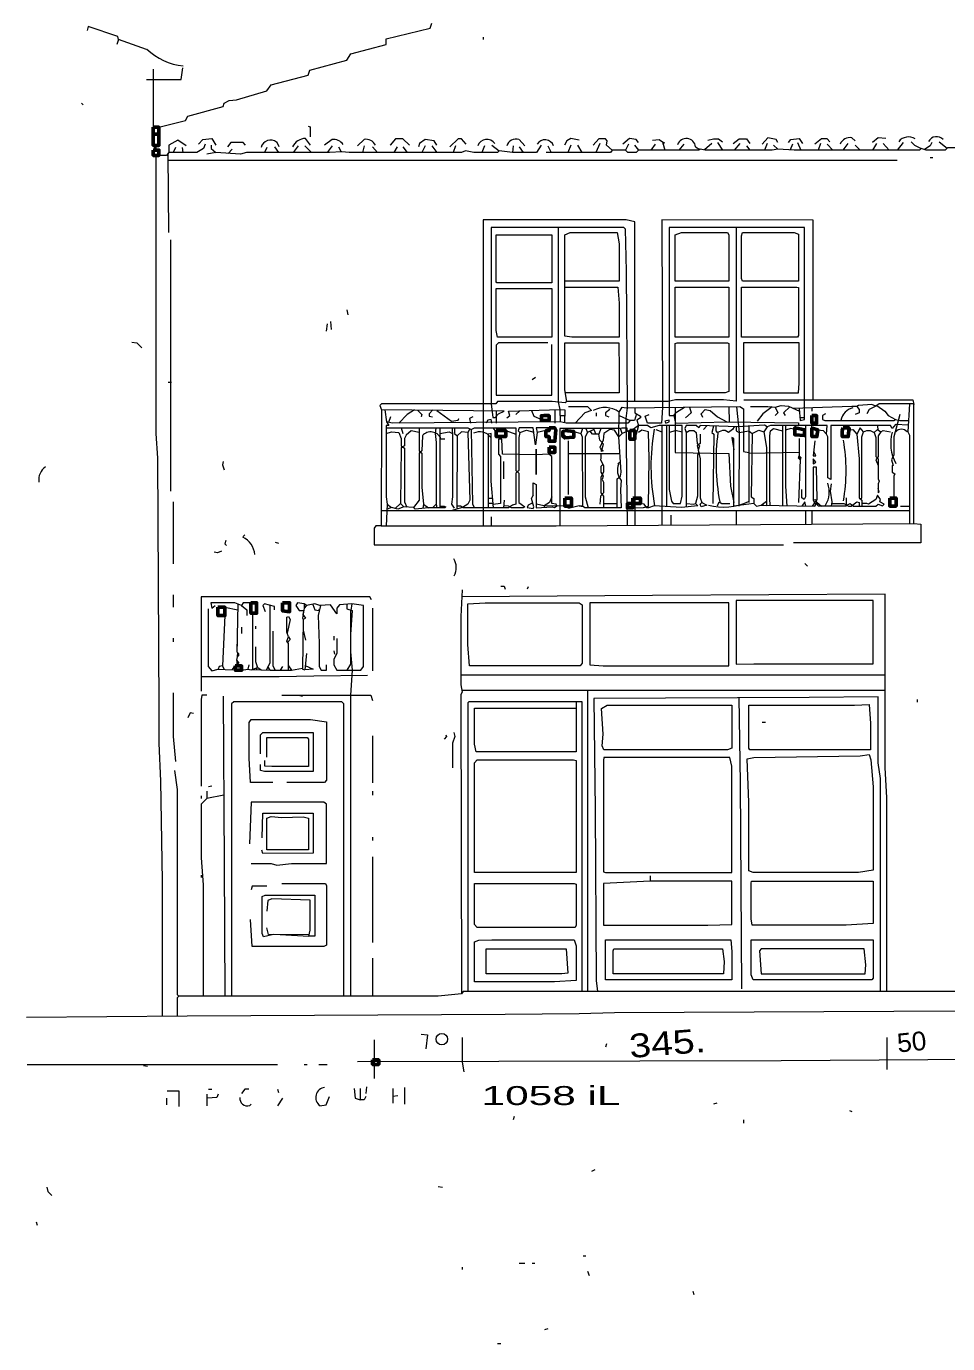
# Model space of a CAD drawing. Header units: metres. Extents: x 0.1 to 48.1, y 1.3 to 34.5.
# Drawn here: x 16.19 to 23.63, y 18.12 to 28.75 of the extents above; entities that cross this region are included whole.
import ezdxf

# ---------------------------------------------------------------- set-up
doc = ezdxf.new("R2010")
doc.units = ezdxf.units.M
doc.linetypes.add('DASHDOT', pattern=[1, 0.5, -0.25, 0, -0.25])
for name, color, linetype, lineweight in [('P2D_AXONES', 1, 'DASHDOT', 13), ('P2D_GRAMMES', 7, 'Continuous', 18), ('P2D_MIKRA', 8, 'Continuous', 13), ('P2D_TOIXOI', 7, 'Continuous', 50), ('P2D_TOXA', 7, 'Continuous', 18)]:
    doc.layers.add(name, color=color, linetype=linetype, lineweight=lineweight)
doc.layers.add('P2D_KEIMENA', color=7, linetype='Continuous')
doc.styles.add('ARIAL', font='arial.ttf')

msp = doc.modelspace()

# ---------------------------------------------------------------- linework, layer by layer
at = {"layer": 'P2D_AXONES'}
msp.add_line((17.380041, 24.911283), (17.380041, 23.780916), dxfattribs=at)
at = {"layer": 'P2D_GRAMMES'}
for p, q in [((16.938874, 28.641492), (16.925576, 28.601597)), ((17.218915, 28.40212), (17.218915, 27.934121)), ((17.39767, 27.770445), (17.377723, 27.731398)), ((17.450864, 27.770445), (17.457513, 27.731398)), ((17.856466, 27.757147), (17.822337, 27.723959)), ((18.135733, 27.770445), (18.115785, 27.731398)), ((18.195576, 27.777094), (18.228822, 27.731398)), ((18.235471, 27.777094), (18.215524, 27.81699)), ((18.388403, 27.783743), (18.348508, 27.731398)), ((18.441597, 27.783743), (18.494791, 27.731398)), ((18.488141, 27.790393), (18.448246, 27.843586)), ((18.661021, 27.836937), (18.601178, 27.790393)), ((18.661021, 27.783743), (18.621126, 27.731398)), ((18.714215, 27.777094), (18.73457, 27.736836)), ((18.92034, 27.836937), (18.867147, 27.783743)), ((18.92034, 27.783743), (18.907042, 27.731398)), ((18.986832, 27.777094), (19.026728, 27.731398)), ((19.186309, 27.777094), (19.159712, 27.731398)), ((19.232853, 27.777094), (19.266099, 27.731398)), ((19.412382, 27.783743), (19.385785, 27.731398)), ((19.465576, 27.783743), (19.505471, 27.731398)), ((19.658403, 27.783743), (19.638455, 27.731398)), ((19.891126, 27.783743), (19.871178, 27.731398)), ((19.950969, 27.790393), (20.010812, 27.743848)), ((20.123848, 27.783743), (20.117199, 27.731398)), ((20.170393, 27.836937), (20.216937, 27.783743)), ((20.170393, 27.777094), (20.203639, 27.731398)), ((20.403115, 27.783743), (20.429712, 27.731398)), ((20.589293, 27.790393), (20.562696, 27.731398)), ((20.642487, 27.790393), (20.675733, 27.731398)), ((20.822016, 27.803691), (20.78877, 27.731398)), ((21.054738, 27.797042), (21.028141, 27.74978)), ((21.101283, 27.790393), (21.134529, 27.74978)), ((21.267513, 27.797042), (21.234267, 27.74978)), ((21.327356, 27.81699), (21.347304, 27.74978)), ((21.500236, 27.797042), (21.46034, 27.74978)), ((21.593325, 27.777094), (21.628132, 27.754328)), ((21.726309, 27.803691), (21.666557, 27.750991)), ((21.772853, 27.81034), (21.812749, 27.74978)), ((21.952382, 27.803691), (21.905838, 27.74978)), ((22.005576, 27.783743), (22.032173, 27.74978)), ((22.171806, 27.803691), (22.151859, 27.74978)), ((22.225, 27.790393), (22.258246, 27.757147)), ((22.377932, 27.797042), (22.357679, 27.751638)), ((22.417827, 27.81034), (22.444424, 27.74978)), ((22.604005, 27.803691), (22.584058, 27.74978)), ((22.657199, 27.797042), (22.703743, 27.74978)), ((22.823429, 27.803691), (22.783534, 27.74978)), ((22.883272, 27.823639), (22.856675, 27.850236)), ((22.883272, 27.790393), (22.923168, 27.74978)), ((23.056152, 27.803691), (23.022906, 27.74978)), ((23.109346, 27.803691), (23.15589, 27.74978)), ((23.268927, 27.81034), (23.222382, 27.74978)), ((23.561492, 27.81699), (23.62621, 27.765808)), ((23.222382, 27.667249), (17.336579, 27.667135)), ((17.357314, 27.025733), (17.357314, 24.997723)), ((19.08688, 25.654403), (19.099869, 25.556257)), ((19.986545, 25.644108), (19.986807, 25.545897)), ((20.459547, 25.654697), (20.459506, 25.545897)), ((21.864291, 25.678687), (21.864634, 25.557178)), ((22.533503, 25.668567), (22.533249, 25.642696)), ((19.133115, 25.596152), (19.117465, 25.55234)), ((19.98662, 25.616088), (19.985713, 25.6015)), ((20.501455, 25.6078), (20.537836, 25.607885)), ((20.97694, 25.60945), (21.068037, 25.567746)), ((21.323403, 25.526967), (21.323419, 24.727665)), ((21.36027, 25.526967), (21.359906, 24.872034)), ((21.686722, 25.525071), (21.659817, 25.496414)), ((22.024232, 25.521925), (22.02457, 24.904634)), ((22.295808, 25.526967), (22.295808, 24.877072)), ((22.436238, 25.591588), (22.473387, 25.592107)), ((23.062801, 25.52301), (23.06569, 25.493524)), ((19.219555, 25.508043), (19.232853, 25.463168)), ((19.532184, 25.508043), (19.532184, 24.861896)), ((19.532184, 25.44322), (19.532184, 25.403325)), ((19.571963, 25.416935), (19.532184, 25.416935)), ((20.063427, 25.486863), (20.143478, 25.456518)), ((20.386492, 25.486863), (20.316675, 25.469817)), ((20.612249, 25.479791), (20.669084, 25.463168)), ((20.773398, 25.496414), (20.722277, 25.469817)), ((20.830773, 25.503063), (20.815366, 25.456518)), ((21.274162, 25.496414), (21.323354, 25.476463)), ((21.428959, 25.483115), (21.382128, 25.469817)), ((21.428959, 25.489764), (21.487402, 25.476466)), ((21.520183, 25.469817), (21.519752, 24.868685)), ((22.171806, 25.516361), (22.145209, 25.476466)), ((19.225512, 25.35339), (19.237981, 25.349756)), ((19.367692, 25.307657), (19.379109, 25.309738)), ((20.565712, 25.403325), (20.565712, 24.971126)), ((22.431126, 25.309769), (22.024353, 25.30049)), ((20.565712, 25.30049), (20.984396, 25.301149)), ((20.989291, 25.230982), (20.968298, 25.217147)), ((20.151038, 25.158065), (20.16254, 25.158849)), ((23.194642, 25.064215), (23.194642, 25.050916)), ((19.106518, 24.891335), (19.139764, 24.864738)), ((19.212906, 24.897984), (19.171003, 24.857713)), ((19.212906, 24.897984), (19.239503, 24.871387)), ((19.399084, 24.891335), (19.438979, 24.861896)), ((19.500457, 24.891335), (19.472225, 24.861896)), ((19.921477, 24.94126), (19.957189, 24.941811)), ((20.050707, 24.924581), (20.044058, 24.861896)), ((20.285387, 24.964476), (20.276293, 24.948622)), ((20.852507, 24.896941), (20.963123, 24.896941)), ((21.187852, 24.881331), (21.194028, 24.872217)), ((23.321144, 24.837765), (19.057271, 24.837796)), ((19.139764, 24.864738), (19.104771, 24.851516)), ((19.945171, 24.791597), (19.945171, 24.717305)), ((20.655785, 24.878037), (20.688325, 24.87255)), ((21.393848, 24.804895), (21.393863, 24.727943)), ((21.922501, 24.837775), (21.922508, 24.730031)), ((22.483203, 24.837771), (22.483227, 24.732246)), ((22.533249, 24.837771), (22.533273, 24.732444)), ((23.248979, 24.877072), (23.321142, 24.877072)), ((17.956204, 24.645314), (17.942906, 24.632016)), ((17.797129, 24.060092), (17.900269, 24.040005)), ((18.454895, 24.073482), (18.434948, 24.053534)), ((18.988539, 24.053534), (18.988539, 23.548194)), ((18.427036, 23.874256), (18.448246, 23.794215)), ((17.89949, 23.695035), (17.896361, 23.66123)), ((18.454895, 23.687827), (18.441597, 23.554843)), ((17.98945, 23.594738), (17.982801, 23.561492)), ((18.262295, 23.58144), (18.24212, 23.552455)), ((18.308613, 23.588089), (18.335209, 23.552455)), ((23.12522, 23.513224), (19.70091, 23.513224)), ((23.12522, 23.388992), (19.709435, 23.387419)), ((20.722415, 23.387885), (20.722424, 20.959735)), ((18.988539, 23.022906), (18.988539, 22.643901)), ((17.787694, 22.544184), (17.65034, 22.517565)), ((18.988539, 22.045471), (18.988539, 21.353953)), ((21.227618, 21.892539), (21.227618, 21.848857)), ((18.988539, 21.227618), (18.988539, 20.92207)), ((19.001575, 20.569346), (19.001575, 20.256832)), ((23.139208, 20.589293), (23.139208, 20.329974)), ((16.200812, 20.370499), (18.222173, 20.370499)), ((18.887094, 20.177042), (18.887094, 20.083953)), ((19.152113, 20.177042), (19.152113, 20.057356)), ((19.192958, 20.117199), (19.152113, 20.11055)), ((19.246888, 20.183691), (19.246888, 20.050707))]:
    msp.add_line(p, q, dxfattribs=at)
for points in [[(17.164948, 28.561702), (16.938874, 28.641492), (16.932225, 28.668089), (16.692853, 28.74788), (16.686204, 28.714634)], [(17.264479, 27.934121), (17.477461, 27.989869), (17.497408, 28.023115), (17.783325, 28.102906), (17.789974, 28.129503), (17.829869, 28.14945), (17.889712, 28.156099), (18.135733, 28.229241), (18.168979, 28.275785), (18.468194, 28.355576), (18.481492, 28.395471), (18.780707, 28.475262), (18.813953, 28.528455), (19.098882, 28.601597), (19.098882, 28.648141), (19.452277, 28.734581), (19.465576, 28.774476)], [(17.164948, 28.320063), (17.444215, 28.320063), (17.457513, 28.415419)], [(17.637042, 27.797042), (17.623743, 27.763796), (17.57055, 27.731398), (17.344476, 27.731398), (17.324529, 27.707499), (17.264479, 27.707499)], [(17.48411, 27.783743), (17.417618, 27.830288), (17.344476, 27.790393), (17.344476, 27.731398), (17.336152, 27.721425), (17.341152, 27.085576)], [(17.583848, 27.797042), (17.617094, 27.836937), (17.690236, 27.843586), (17.723482, 27.790393)], [(20.349921, 27.790393), (20.310026, 27.731398), (20.117199, 27.731398), (20.010812, 27.743848), (19.997513, 27.731398), (19.804686, 27.731398), (19.738194, 27.743848), (19.704948, 27.731398), (18.800654, 27.731398), (18.740812, 27.737199), (18.641073, 27.731398), (17.969503, 27.731398), (17.922958, 27.717251), (17.723482, 27.73055), (17.65034, 27.717251)], [(17.685581, 27.790393), (17.685581, 27.763796), (17.723482, 27.73055)], [(17.962853, 27.790393), (17.942906, 27.810165), (17.843168, 27.810165), (17.816571, 27.777094)], [(19.286047, 27.790393), (19.232853, 27.841642), (19.17301, 27.841642), (19.130529, 27.790393), (19.130529, 27.790393)], [(19.505471, 27.790393), (19.485524, 27.823639), (19.412382, 27.836937), (19.365838, 27.803691), (19.359188, 27.777094)], [(19.744843, 27.797042), (19.704948, 27.841642), (19.678351, 27.841642), (19.611859, 27.777094)], [(23.707775, 27.767373), (23.627984, 27.767373), (23.608037, 27.74978), (23.455105, 27.74978), (23.415209, 27.763796), (23.401911, 27.74978), (22.39123, 27.74978), (22.258246, 27.757147), (22.211702, 27.74978), (21.673115, 27.74978), (21.63322, 27.757147), (21.619921, 27.74978), (21.134529, 27.74978), (21.114581, 27.731398), (21.048089, 27.731398), (21.028141, 27.74978), (20.921754, 27.74978), (20.908455, 27.731398), (20.389817, 27.731398)], [(20.655785, 27.830288), (20.589293, 27.843586), (20.556047, 27.823639), (20.536099, 27.790393)], [(20.921754, 27.74978), (20.875209, 27.790393), (20.881859, 27.823639), (20.86856, 27.841642), (20.815366, 27.841642), (20.768822, 27.790393)], [(21.134529, 27.81034), (21.114581, 27.836937), (21.061387, 27.843586), (21.008194, 27.797042)], [(21.247565, 27.830288), (21.300759, 27.836937), (21.327356, 27.81699)], [(21.327356, 27.81699), (21.340654, 27.81034), (21.331346, 27.789063)], [(21.693063, 27.830288), (21.739607, 27.841642), (21.779503, 27.841642), (21.812749, 27.81699)], [(21.899188, 27.803691), (21.945733, 27.841642), (22.005576, 27.841642), (22.032173, 27.803691)], [(22.258246, 27.81034), (22.244948, 27.836937), (22.178455, 27.850236), (22.131911, 27.797042)], [(22.344686, 27.81034), (22.364634, 27.836937), (22.431126, 27.843586), (22.457723, 27.803691)], [(22.677147, 27.81699), (22.657199, 27.841642), (22.610654, 27.841642), (22.557461, 27.797042)], [(23.129293, 27.843586), (23.06945, 27.850236), (23.022906, 27.81034)], [(23.335419, 27.81699), (23.362016, 27.790393), (23.415209, 27.763796)], [(23.501649, 27.81034), (23.488351, 27.783743), (23.442724, 27.75413)], [(17.239395, 27.707499), (17.239395, 25.463168), (17.251937, 25.263691), (17.264479, 23.24233), (17.264479, 22.963063), (17.277073, 22.657199), (17.289667, 21.852644), (17.289667, 21.427094), (17.289703, 20.757456)], [(21.922501, 27.125833), (21.922501, 25.722487), (21.819398, 25.734532), (21.433743, 25.734532), (21.373901, 25.721367), (20.556047, 25.721367), (20.542749, 25.709188), (20.436361, 25.721367), (19.997513, 25.721367), (19.984215, 25.701622), (19.059974, 25.701622), (19.046675, 25.689241), (19.059974, 25.654403), (19.056872, 24.717305), (20.469607, 24.717305), (23.355366, 24.735691), (23.412715, 24.731754), (23.412715, 24.581282), (22.384581, 24.581282)], [(21.044238, 24.726562), (21.035179, 25.582594), (21.044141, 25.669399), (21.037222, 26.773063), (21.030226, 27.112173), (21.014843, 27.125833), (19.944319, 27.125833), (19.945171, 25.701622), (19.957618, 25.592116), (19.977565, 25.592116), (20.004162, 25.622749), (20.050707, 25.642696), (19.059974, 25.654403)], [(21.103982, 25.721367), (21.103982, 27.172016), (21.034791, 27.187288), (19.880616, 27.187288), (19.880616, 24.717305)], [(20.487191, 27.125833), (20.486407, 25.715638), (20.500148, 25.655995), (20.502853, 25.556257)], [(22.544122, 25.734532), (22.544122, 27.185314), (21.323403, 27.187288), (21.327319, 25.672606), (21.320707, 25.545897), (21.20767, 25.545897), (21.187723, 25.602801), (21.220969, 25.616099)], [(22.4315, 25.665058), (22.437775, 25.567746), (22.473329, 25.576204), (22.473329, 27.125833), (21.382128, 27.125833), (21.382128, 25.608018), (21.420445, 25.608018), (21.440393, 25.636047), (21.506749, 25.674638)], [(20.538578, 26.643712), (20.968298, 26.643712), (20.97694, 26.513743), (20.97694, 26.239261), (20.595942, 26.239261), (20.538578, 26.247775), (20.538578, 27.065628), (20.582644, 27.086126), (20.961649, 27.086126), (20.97694, 26.992487), (20.97694, 26.692396), (20.538578, 26.692396)], [(20.403115, 26.194659), (20.004162, 26.194659), (19.986807, 26.174634), (19.986807, 25.773286), (20.435625, 25.773286), (20.435625, 26.181283)], [(20.556047, 25.721367), (20.538578, 25.815576), (20.538578, 26.194659), (20.974948, 26.194659), (20.97694, 25.975157), (20.97694, 25.790916), (20.543358, 25.789796)], [(21.985628, 25.734532), (23.348717, 25.734532), (23.355025, 25.69589)], [(19.327193, 25.652559), (19.266099, 25.616099), (19.199607, 25.545897)], [(19.352539, 25.649346), (19.385785, 25.616099), (19.379136, 25.596152), (19.379136, 25.596152)], [(19.473327, 25.652839), (19.445628, 25.622749), (19.445628, 25.602801), (19.472225, 25.596152)], [(19.505471, 25.649346), (19.625157, 25.562906), (19.678351, 25.569555), (19.685, 25.582853), (19.685, 25.582853)], [(20.070654, 25.589503), (20.097251, 25.60945), (20.083953, 25.642696), (20.500148, 25.655995), (20.538578, 25.654403), (20.536891, 25.54868)], [(20.177159, 25.645674), (20.143478, 25.616099), (20.143478, 25.616099)], [(20.270153, 25.648646), (20.290079, 25.602801), (20.35055, 25.576204)], [(20.569346, 25.679685), (20.722277, 25.679685), (20.755524, 25.649346), (20.70233, 25.629398), (20.622539, 25.545897)], [(20.793349, 25.629398), (20.793349, 25.602801), (20.793349, 25.602801)], [(20.901806, 25.655995), (20.868991, 25.629398), (20.868991, 25.60945), (20.895157, 25.596152)], [(20.963123, 24.861896), (20.963123, 25.097461), (20.988246, 25.117408), (20.994895, 25.150654), (20.974948, 25.436571), (20.97694, 25.636047), (21.001545, 25.675942), (21.034791, 25.669293), (21.952382, 25.679685), (21.9813, 25.662644), (21.9813, 25.316885), (22.02457, 25.310236)], [(21.103898, 25.670076), (21.103982, 25.629398), (21.149338, 25.602801), (21.149338, 25.589503), (21.12123, 25.569555), (21.134529, 25.526967), (21.103982, 25.416935), (21.104002, 24.726798)], [(21.428909, 25.673756), (21.428959, 25.310236), (21.864398, 25.30049), (21.876371, 25.037618), (21.904709, 24.904634)], [(21.546639, 25.67509), (21.560079, 25.629398), (21.513534, 25.589503)], [(21.653168, 25.592116), (21.639869, 25.622749), (21.673115, 25.655995), (21.71301, 25.649346), (21.772853, 25.596152), (21.845995, 25.556821)], [(21.925671, 25.679382), (21.945733, 25.469817), (21.94442, 24.877072)], [(22.038822, 25.679685), (22.178455, 25.679685), (22.238298, 25.675942), (22.284843, 25.689241), (22.344686, 25.682592), (22.433136, 25.643229)], [(22.212219, 25.677573), (22.13856, 25.622749), (22.092169, 25.561525)], [(22.238298, 25.675942), (22.258246, 25.629398), (22.238298, 25.608018), (22.238298, 25.608018)], [(22.355176, 25.677923), (22.304791, 25.629398), (22.318089, 25.608018), (22.318089, 25.608018)], [(23.355366, 24.735691), (23.355025, 25.701622), (23.076099, 25.701622), (23.049503, 25.682592), (23.016257, 25.69589), (22.909869, 25.689241), (22.896571, 25.679685), (22.856675, 25.679685), (22.383084, 25.663392)], [(22.896571, 25.679685), (22.915576, 25.655995), (22.915576, 25.629398), (22.883272, 25.616099)], [(23.049503, 25.682592), (22.996309, 25.655995), (22.976361, 25.622749)], [(23.058298, 25.688885), (23.122644, 25.642696), (23.149241, 25.60945), (23.209084, 25.576204)], [(23.32212, 25.701622), (23.308822, 25.476466), (23.321112, 25.449869), (23.32115, 24.735556)], [(21.117672, 25.62137), (21.101283, 25.567746), (21.068037, 25.567746), (21.048089, 25.545897), (20.549398, 25.545897), (20.502853, 25.556257), (19.146414, 25.545897), (19.099869, 25.556257), (19.119817, 25.526967), (19.098882, 25.526967), (19.098882, 24.951178), (19.106518, 24.891335), (19.098882, 24.717305)], [(19.798037, 25.596152), (19.77144, 25.582853), (19.778089, 25.545897)], [(19.950969, 25.545897), (19.944319, 25.576204), (19.917723, 25.569555), (19.904424, 25.545897)], [(21.382128, 25.526967), (21.382128, 25.011021), (21.400497, 24.917932), (21.413796, 24.896941), (21.473639, 24.896941), (21.487402, 24.957827), (21.487402, 25.526967), (21.300759, 25.526967), (21.234267, 25.509712), (21.20767, 25.526967), (21.134529, 25.526967), (21.101283, 25.503063), (21.001545, 25.463168)], [(21.420445, 25.608018), (21.433743, 25.545897), (21.845995, 25.556821), (22.424351, 25.549607), (22.424351, 25.526967)], [(23.311953, 25.529475), (23.209084, 25.536309), (23.182487, 25.503063), (23.169188, 25.526967), (22.686715, 25.526967), (22.686715, 25.090812), (22.661725, 25.10411), (22.661725, 25.436571), (22.65055, 25.456518), (22.657199, 25.526967), (22.198403, 25.526967), (22.171806, 25.516361), (22.151859, 25.52966), (21.932435, 25.516361), (21.63322, 25.526967), (21.619921, 25.509712), (21.599974, 25.526967), (21.520183, 25.526967), (21.506885, 25.503063), (21.520183, 25.469817), (21.54678, 25.486863), (21.580026, 25.486863), (21.599974, 25.469817), (21.606623, 25.383377), (21.626571, 25.363429), (21.615228, 25.32901), (21.632255, 25.257042), (21.632255, 24.944529), (21.646518, 24.904634)], [(21.739849, 25.523188), (21.726309, 25.469817), (21.742878, 25.456518), (21.732958, 24.897984)], [(21.905871, 25.517303), (21.892539, 25.496414), (21.859293, 25.469817), (21.832696, 25.486863), (21.812749, 25.486863), (21.772853, 25.469817), (21.760294, 25.483115), (21.760745, 25.522447)], [(21.922514, 25.516713), (21.922501, 25.483115), (21.945733, 25.469817), (22.024254, 25.483122), (22.05212, 25.463168), (22.105314, 25.489764), (22.145209, 25.476466)], [(22.320258, 25.526967), (22.320258, 25.037618), (22.331387, 24.877072)], [(22.483203, 25.526967), (22.483203, 24.951178), (22.471021, 24.93123), (22.453174, 24.944529), (22.453174, 25.011021)], [(22.643901, 25.622749), (22.620109, 25.60945), (22.620109, 25.576204), (22.637251, 25.567746), (23.195785, 25.567746), (23.209084, 25.576204), (23.24233, 25.567746), (23.314195, 25.567429)], [(23.24233, 25.616099), (23.194642, 25.436571), (23.194642, 25.290288), (23.175838, 25.250393), (23.189136, 25.203848), (23.181024, 25.203848), (23.181024, 25.150654), (23.202435, 25.137356), (23.194642, 25.117408), (23.194642, 24.94126)], [(19.098882, 25.508043), (19.758141, 25.508043), (19.784738, 25.496414), (19.811335, 25.508043), (20.143478, 25.508043), (20.143478, 25.163953), (20.169093, 25.144005), (20.169093, 24.904634), (20.216937, 24.871387), (20.203639, 24.861896), (20.11055, 24.861896), (20.083953, 24.877072), (20.045573, 24.878381)], [(19.098882, 25.463168), (19.139764, 25.476466), (19.199607, 25.469817), (19.218573, 25.423272), (19.218573, 25.363429), (19.246888, 25.343482), (19.246888, 24.911283), (19.265366, 24.869232)], [(19.363053, 25.469817), (19.299346, 25.483115), (19.25945, 25.449869), (19.246888, 25.423272), (19.246888, 25.363429), (19.218573, 25.350131), (19.212906, 24.897984)], [(19.392435, 25.44322), (19.385785, 25.323534), (19.363053, 25.303586), (19.363053, 24.924581), (19.319293, 24.864738)], [(19.363053, 25.508043), (19.363053, 25.323534), (19.386268, 25.303586), (19.386268, 25.030969), (19.399084, 24.891335), (19.393157, 24.857392)], [(19.498822, 25.508043), (19.492173, 25.463168), (19.500457, 25.390026), (19.500457, 24.891335), (19.505471, 24.861896)], [(19.532184, 25.463168), (19.605209, 25.476466), (19.631933, 25.463205)], [(19.758141, 25.469817), (19.772114, 24.924581), (19.758141, 24.891335), (19.712665, 24.866142), (19.618508, 24.837765)], [(19.631806, 25.508043), (19.632008, 25.436571), (19.632008, 24.951178), (19.625157, 24.891335), (19.645442, 24.860013)], [(19.649125, 25.508043), (19.649125, 25.463168), (19.671702, 25.44322), (19.666979, 24.861551)], [(20.177042, 25.469817), (20.169093, 25.429921), (20.169093, 25.163953), (20.143478, 25.144005), (20.143478, 24.891335), (20.117199, 24.884686), (20.083953, 24.861896), (19.718246, 24.861896), (19.698298, 24.877072), (19.666751, 24.877072)], [(19.773574, 25.501295), (19.758141, 25.469817), (19.704948, 25.476466), (19.671702, 25.44322)], [(19.784738, 25.496414), (19.793468, 24.891335), (19.811335, 24.861896)], [(19.964267, 24.861896), (19.945171, 25.077513), (19.945171, 25.463168), (19.921477, 25.456518), (19.921477, 24.861896)], [(20.280379, 24.903718), (20.243534, 24.884686), (20.236885, 24.864738), (20.283429, 24.858089), (20.290079, 24.871387), (20.270131, 24.93788), (20.285387, 24.964476), (20.285387, 25.064215), (20.30903, 25.050916), (20.30903, 24.861896), (20.436361, 24.871387), (20.456309, 24.864738), (20.476257, 24.878037), (20.469607, 24.891335), (20.435625, 24.897984), (20.435625, 25.27699), (20.409764, 25.296937), (20.30903, 25.290288), (20.037408, 25.296937), (20.030759, 25.416935), (20.004162, 25.416935), (20.004162, 25.296937), (20.019803, 25.27699), (20.019803, 24.897984), (19.961732, 24.890522), (19.961084, 24.897837), (19.921477, 24.896941)], [(19.957618, 25.508043), (19.977565, 25.483115), (19.986807, 25.486863)], [(20.316675, 25.469817), (20.303377, 25.370079), (20.285387, 25.508043), (20.170393, 25.508043), (20.163743, 25.483115), (20.177042, 25.469817), (20.230236, 25.489764), (20.290033, 25.472412)], [(20.413089, 25.508043), (20.30903, 25.508043), (20.316675, 25.469817)], [(20.988246, 25.503063), (20.500148, 25.503063), (20.500268, 24.71781)], [(20.682382, 25.503063), (20.669084, 25.463168), (20.680807, 25.436571), (20.682382, 24.877072)], [(20.708979, 25.503063), (20.722277, 25.469817), (20.70294, 25.436571), (20.70294, 24.951178), (20.728927, 24.861896)], [(21.001545, 25.463168), (20.974948, 25.436571), (20.941702, 25.489764), (20.901806, 25.496414), (20.855262, 25.463168), (20.848613, 25.409974), (20.822016, 25.350131), (20.848613, 25.323534), (20.835314, 25.316885), (20.83199, 25.340157), (20.841963, 25.338051), (20.852507, 25.376728), (20.822016, 25.409974), (20.815366, 25.456518), (20.762173, 25.456518), (20.743209, 25.480707)], [(20.773398, 25.503063), (20.773398, 25.496414), (20.78877, 25.456518)], [(21.001545, 25.463168), (20.988246, 25.503063), (21.001545, 25.508043), (21.04144, 25.508043), (21.04144, 25.483115)], [(21.087984, 24.861896), (21.174424, 24.864738), (21.214319, 24.877072), (21.220969, 25.257042), (21.213927, 25.476466), (21.161126, 25.489764), (21.134529, 25.469817)], [(21.632255, 25.456518), (21.632255, 25.383377), (21.606623, 25.363429), (21.619921, 25.310236), (21.610229, 25.290288), (21.610229, 24.957827), (21.593325, 24.897984)], [(22.064311, 24.897984), (21.904709, 24.877072), (21.904709, 25.423272), (21.888344, 25.429921), (21.904709, 25.330183)], [(22.05212, 25.463168), (22.043707, 24.951178), (22.064311, 24.93788), (22.064311, 24.897984), (22.085366, 24.877072), (22.125262, 24.884686), (22.557461, 24.877072), (22.577408, 24.904634), (22.610654, 24.877072)], [(22.145209, 25.476466), (22.168215, 25.350131), (22.168215, 24.878037), (22.125262, 24.884686), (22.168215, 24.917932)], [(22.196173, 24.881134), (22.194752, 24.93788), (22.194752, 25.44322), (22.198403, 25.483115), (22.225, 25.503063), (22.295808, 25.483115)], [(22.394555, 25.496414), (22.364634, 25.503063), (22.320258, 25.489764)], [(22.431126, 25.423272), (22.431126, 25.283639), (22.444424, 25.27034), (22.437775, 25.250393), (22.424476, 25.263691), (22.431126, 25.283639), (22.437775, 25.250393), (22.424351, 24.904634)], [(22.580733, 25.493089), (22.623953, 25.486863), (22.65055, 25.456518)], [(22.831776, 25.490863), (22.863325, 25.496414), (22.896571, 25.456518)], [(22.949764, 25.476466), (22.923168, 25.509712), (22.896571, 25.456518)], [(22.896571, 25.456518), (22.915576, 25.257042), (22.915576, 24.944529), (22.936617, 24.924581), (22.936617, 24.877072)], [(22.921206, 24.939191), (22.936466, 24.94126), (22.936617, 25.436571), (22.949764, 25.476466), (22.976361, 25.486863), (23.002958, 25.486863), (23.036204, 25.469817)], [(23.036204, 25.469817), (23.062801, 25.496414), (23.089398, 25.476466), (23.109346, 25.486863), (23.169188, 25.476466)], [(23.036204, 25.469817), (23.050206, 25.429921), (23.050206, 25.27699), (23.06858, 25.257042), (23.06858, 25.097461), (23.076099, 25.077513), (23.06858, 25.057565), (23.06858, 24.984424), (23.076099, 24.991073), (23.06858, 25.01767)], [(23.089398, 25.476466), (23.06858, 25.44322), (23.06858, 25.27699), (23.049503, 25.250393), (23.06858, 25.203848)], [(20.30903, 25.336832), (20.30903, 25.130707), (20.30903, 25.336832)], [(22.557461, 25.403325), (22.544162, 25.283639), (22.56411, 25.283639), (22.547892, 25.317209)], [(20.847617, 25.213394), (20.830773, 25.197199), (20.830773, 25.150654), (20.848613, 25.117408), (20.841963, 25.090812), (20.852507, 25.070864), (20.852507, 24.984424), (20.828665, 24.957827), (20.822016, 24.891335)], [(20.830756, 25.300907), (20.830773, 25.263691), (20.828665, 25.250393), (20.852507, 25.203848), (20.852507, 25.150654), (20.830773, 25.110759), (20.830773, 24.984424), (20.852507, 24.957827), (20.852507, 24.861896)], [(22.537513, 24.877072), (22.577408, 24.93123), (22.570873, 25.19055), (22.544122, 25.19055), (22.544122, 24.924581), (22.565648, 24.888385)], [(20.994895, 25.084162), (20.988246, 25.011021), (20.994895, 24.861896), (20.70233, 24.861896), (20.682382, 24.877072), (20.655785, 24.878037), (20.569346, 24.858089), (20.562696, 24.877072), (20.371731, 24.878037), (20.30903, 24.891335)], [(22.690445, 24.877072), (22.697094, 24.911283), (22.683796, 24.997723), (22.690445, 25.057565), (22.690445, 25.057565)], [(20.435625, 24.951178), (20.416414, 24.904634), (20.371731, 24.878037), (20.371731, 24.864738)], [(21.519684, 24.897952), (21.580026, 24.891335), (21.593325, 24.897984), (21.613272, 24.878037), (21.480288, 24.864738), (21.260864, 24.878037), (21.214319, 24.861896), (21.201021, 24.861896), (21.181073, 24.891335), (21.149338, 24.896941)], [(21.772853, 24.878037), (21.786152, 24.911283), (21.806099, 24.896941), (21.872592, 24.897984)], [(22.484319, 24.877072), (22.47767, 24.911283), (22.451073, 24.877072)], [(22.810131, 24.944529), (22.810131, 24.877072), (22.584058, 24.877072), (22.56411, 24.928003), (22.544122, 24.924581)], [(22.69465, 24.898708), (22.790183, 24.896941), (22.830079, 24.877072), (22.850026, 24.877072), (22.896571, 24.911283), (22.915576, 24.904634), (22.915576, 24.877072)], [(22.790183, 24.896941), (22.816385, 24.883892), (22.843377, 24.896941), (22.869974, 24.877072), (23.049503, 24.877072), (23.06945, 24.891335), (23.102696, 24.878037), (23.115995, 24.891335), (23.082749, 24.911283), (23.087278, 24.93123), (23.062801, 24.964476), (23.049503, 24.93123)], [(23.049503, 24.93123), (22.98966, 24.891335), (22.976361, 24.896941), (22.936617, 24.896941)], [(19.532184, 24.877072), (19.565314, 24.877072), (19.578613, 24.871387), (19.571963, 24.861896), (19.438979, 24.861896), (19.332592, 24.85144), (19.319293, 24.864738), (19.239503, 24.871387), (19.192958, 24.85144), (19.139764, 24.864738)], [(19.056872, 24.717305), (19.013429, 24.717305), (19.001575, 24.698508), (19.001575, 24.565524), (19.113168, 24.564647), (22.304791, 24.564647)], [(18.980183, 24.120026), (18.966885, 24.143607), (17.605658, 24.143607), (17.605658, 23.381963)], [(19.711597, 24.199817), (19.70091, 23.987042), (19.70091, 23.435157), (19.711597, 23.375314), (19.70091, 23.355366), (19.704948, 20.941702)], [(23.139208, 20.959735), (23.139208, 22.524215), (23.12522, 22.763586), (23.12522, 24.166525), (21.247565, 24.155066), (19.708781, 24.143748)], [(17.661392, 24.046885), (17.661392, 23.58144), (17.690236, 23.548194), (17.743429, 23.561492)], [(18.006073, 24.096881), (17.942906, 24.096881), (17.929607, 24.073482), (17.876414, 24.096881), (17.683586, 24.096881), (17.690236, 24.053534), (17.716832, 24.073482)], [(17.901273, 24.085946), (17.892865, 23.701126), (17.907332, 23.687827), (17.907332, 23.66788), (17.896361, 23.66123), (17.889712, 23.634634), (17.90966, 23.608037), (17.896361, 23.601387), (17.896095, 23.626123)], [(17.929607, 24.073482), (17.972922, 24.040236), (17.972922, 23.993691)], [(18.195576, 24.040236), (18.195576, 24.066832), (18.115785, 24.08678), (18.102487, 24.073482), (18.122435, 24.026937)], [(18.159592, 24.075828), (18.159005, 23.608037), (18.129084, 23.552455)], [(18.701044, 23.807513), (18.701044, 23.687827), (18.676413, 23.641283), (18.676413, 23.594738), (18.700916, 23.552455), (18.893743, 23.552455), (18.916185, 23.58144), (18.916185, 24.073482), (18.820602, 24.08678), (18.720864, 24.080131), (18.701044, 24.053534), (18.701044, 24.00699), (18.647723, 24.080131), (18.561283, 24.073482), (18.521387, 24.08678), (18.454895, 24.073482), (18.434948, 24.08678), (18.381754, 24.096881), (18.368455, 24.073482), (18.395052, 24.033923), (18.431588, 24.033375)], [(18.434948, 24.08678), (18.434948, 24.053534), (18.421649, 23.973743), (18.42852, 23.960445), (18.421649, 23.561492), (18.441597, 23.554843)], [(18.506043, 24.083711), (18.521387, 24.040236), (18.554634, 24.033586), (18.561233, 24.048504)], [(18.567384, 24.073951), (18.547984, 23.993691), (18.557958, 23.767618), (18.557958, 23.58144), (18.574581, 23.552455), (18.615916, 23.552455), (18.615916, 23.594738)], [(18.779339, 24.084029), (18.780042, 24.046885), (18.823037, 24.033586), (18.810752, 23.840759)], [(18.820602, 24.08678), (18.813953, 24.033923), (18.810752, 24.033923), (18.810752, 23.601387), (18.780707, 23.552455)], [(17.797129, 23.992885), (17.776675, 23.588089), (17.789424, 23.558787)], [(18.019372, 24.011437), (18.020328, 23.558942), (18.16233, 23.552455), (18.142382, 23.58144)], [(18.308613, 23.552455), (18.308613, 23.767618), (18.295314, 23.787565), (18.308613, 23.820812), (18.295314, 23.860707), (18.295314, 23.980393), (18.308613, 23.987042), (18.321911, 23.960445), (18.298639, 23.850733)], [(18.430461, 24.026614), (18.426501, 24.002856), (18.448246, 23.973743), (18.42852, 23.960445)], [(18.182277, 23.867356), (18.182277, 23.588089), (18.202225, 23.552455)], [(18.308613, 23.820812), (18.321911, 23.800864), (18.302475, 23.776824)], [(17.894902, 23.794392), (17.896361, 23.760969), (17.893454, 23.728077)], [(18.042644, 23.741021), (18.042644, 23.621335), (18.055942, 23.58144), (18.049293, 23.552455)], [(18.810752, 23.701126), (18.823037, 23.552455), (18.810752, 23.351424), (18.810752, 20.92207)], [(17.605658, 23.500448), (18.235471, 23.500448), (18.514738, 23.506836), (18.946937, 23.513224)], [(17.776675, 23.588089), (17.750079, 23.58144), (17.743429, 23.561492), (17.856466, 23.554843), (17.879738, 23.586619)], [(17.930962, 23.552455), (17.982801, 23.561492), (18.009398, 23.554843), (18.062592, 23.574791), (18.088626, 23.555822), (18.16233, 23.552455), (18.335209, 23.552455), (18.421762, 23.568025)], [(18.445086, 23.589735), (18.508852, 23.559748), (18.441597, 23.554843)], [(17.380041, 23.368665), (17.380041, 23.016257), (17.39767, 22.81678)], [(17.65034, 23.351424), (17.610445, 23.351424), (17.605658, 23.315471), (17.605658, 22.617304)], [(17.783735, 23.342068), (17.790432, 21.992277), (17.797129, 20.92207)], [(18.7566, 20.922008), (18.756599, 21.819398), (18.756599, 23.282225), (18.740812, 23.298326), (17.869764, 23.298326), (17.850407, 23.282225), (17.850407, 20.921935)], [(18.255419, 23.351424), (18.973534, 23.351424), (18.986832, 23.308822)], [(20.680807, 20.959735), (20.680807, 23.298326), (19.764791, 23.298326), (19.757987, 23.288874), (19.757987, 20.959735)], [(20.630729, 23.298326), (20.630729, 22.893117), (19.824634, 22.893117), (19.811917, 22.956414), (19.811917, 23.246497), (20.630729, 23.246497)], [(23.087278, 20.959735), (23.087278, 22.677147), (23.06945, 22.803482), (23.06858, 22.929817), (23.06858, 23.338743), (22.510916, 23.331039), (20.773398, 23.323334), (20.783374, 22.424476), (20.793349, 21.048089), (20.802068, 20.959735)], [(21.944391, 23.328526), (21.9547, 22.643901), (21.964981, 20.981597)], [(18.182277, 22.647137), (18.002749, 22.647137), (17.993414, 22.843377), (17.993414, 23.129293), (18.009398, 23.154657), (18.488141, 23.154657), (18.615916, 23.135942), (18.615916, 22.663848), (18.601178, 22.647137), (18.295314, 22.647137)], [(18.082945, 22.876623), (18.082945, 23.029555), (18.102487, 23.05081), (18.509403, 23.05081), (18.509403, 22.73558), (18.115785, 22.73558), (18.082945, 22.743639), (18.082945, 22.790183)], [(18.134519, 22.850026), (18.134519, 23.009012), (18.461545, 23.009012), (18.471518, 22.996309), (18.471518, 22.774253), (18.175628, 22.774253), (18.119972, 22.776885), (18.119972, 22.823429)], [(19.645105, 23.049503), (19.651754, 23.016257), (19.632008, 22.963063), (19.632008, 22.763586)], [(17.391021, 22.743639), (17.410021, 22.590707), (17.410021, 20.935052), (17.424267, 20.921754)], [(17.65034, 22.577408), (17.65034, 22.517565), (17.605658, 22.471021), (17.605658, 22.038822), (17.620419, 21.819398), (17.620419, 20.92207)], [(18.009398, 21.991713), (18.168979, 21.991713), (18.215524, 21.978979), (18.335209, 21.991713), (18.615916, 21.991713), (18.615916, 22.471021), (18.594529, 22.487608), (18.009398, 22.487608), (17.996099, 22.151859)], [(18.096472, 22.198403), (18.102487, 22.398355), (18.509403, 22.398355), (18.509403, 22.076556), (18.102487, 22.072068), (18.095838, 22.098665)], [(18.255419, 21.831994), (18.607827, 21.831994), (18.615916, 21.812749), (18.615916, 21.334005), (18.594529, 21.32215), (18.016047, 21.32215), (18.002749, 21.540131)], [(18.188927, 21.418626), (18.109136, 21.399517), (18.096472, 21.427094), (18.096472, 21.726309), (18.122435, 21.735697), (18.522374, 21.735697), (18.522374, 21.407147), (18.474843, 21.407147), (18.47678, 21.416925), (18.149031, 21.418626), (18.135733, 21.473639)], [(18.242217, 21.418143), (18.474843, 21.407147), (18.484064, 21.453691), (18.484064, 21.695779), (18.175628, 21.706361), (18.142382, 21.693063), (18.135733, 21.606623)], [(27.701108, 20.959735), (19.718246, 20.959735), (19.704948, 20.941702), (19.51877, 20.92207), (17.424109, 20.921901)], [(17.424267, 20.921754), (17.410021, 20.908455), (17.410099, 20.758361)], [(29.060393, 20.818796), (25.296937, 20.818796), (24.884686, 20.807178), (20.941702, 20.787757), (20.655785, 20.779954), (20.057356, 20.774334), (17.490759, 20.758968), (16.194162, 20.749221)], [(19.379136, 20.61589), (19.43233, 20.609241), (19.419031, 20.496204)], [(19.711597, 20.589293), (19.711597, 20.389817), (19.724895, 20.310026)], [(27.105524, 20.423063), (26.234476, 20.425968), (22.284843, 20.3998), (18.867147, 20.392356)], [(17.331178, 20.157094), (17.424845, 20.157094), (17.424845, 20.030759)], [(18.561283, 20.037408), (18.614476, 20.044058), (18.641073, 20.11055)], [(18.84055, 20.177042), (18.847199, 20.097251), (18.887094, 20.083953)], [(18.933639, 20.11055), (18.92034, 20.083953), (18.887094, 20.083953)]]:
    msp.add_lwpolyline(points, dxfattribs=at)
for points in [[(19.986807, 27.066956), (20.435625, 27.066956), (20.435625, 26.677746), (19.990864, 26.677746), (19.986807, 26.686623)], [(21.480288, 27.086126), (21.852644, 27.086126), (21.864398, 27.065628), (21.864398, 26.692396), (21.428959, 26.692396), (21.428959, 27.065628)], [(22.291492, 27.086126), (22.39123, 27.086126), (22.424351, 27.072277), (22.424351, 26.692396), (21.97233, 26.692396), (21.964981, 26.71322), (21.964981, 27.058979), (21.97233, 27.086126)], [(19.986807, 26.633429), (20.435625, 26.633429), (20.435625, 26.239261), (19.997513, 26.239261), (19.986807, 26.294319)], [(21.428959, 26.643712), (21.864398, 26.643712), (21.864398, 26.239261), (21.428959, 26.239261)], [(22.31144, 26.643712), (22.411178, 26.643712), (22.424351, 26.640079), (22.424351, 26.254424), (22.417827, 26.239261), (21.964981, 26.239261), (21.964981, 26.643712)], [(21.447042, 26.194659), (21.852644, 26.194659), (21.864398, 26.187932), (21.864398, 25.802277), (21.832696, 25.790916), (21.428959, 25.790916), (21.428959, 26.187932)], [(22.431126, 26.194659), (21.9813, 26.194659), (21.9813, 25.790916), (22.424476, 25.790916), (22.431126, 25.86877)], [(21.382128, 25.569555), (21.347304, 25.562906), (21.353953, 25.545897), (21.382128, 25.556257)], [(22.544122, 25.257042), (22.544122, 25.217147), (22.56411, 25.230445)], [(21.646518, 24.904634), (21.686414, 24.884686), (21.639869, 24.871387), (21.63322, 24.891335)], [(20.117199, 24.096881), (20.655785, 24.096881), (20.680807, 24.080131), (20.680807, 23.608037), (20.662435, 23.586619), (19.77144, 23.586619), (19.757987, 23.760969), (19.757987, 24.08678), (19.897775, 24.096881)], [(21.864398, 24.096881), (20.741881, 24.096881), (20.741881, 23.594738), (20.848613, 23.586619), (21.864398, 23.586619)], [(23.028787, 24.11386), (21.922501, 24.11386), (21.922501, 23.601387), (22.065419, 23.602795), (23.028787, 23.602795)], [(21.240916, 22.910889), (20.855262, 22.910889), (20.841963, 22.943115), (20.848613, 23.036204), (20.835314, 23.24233), (20.881859, 23.26991), (21.888344, 23.26991), (21.888344, 22.923168), (21.852644, 22.910889)], [(22.876623, 23.26991), (22.996309, 23.275576), (23.005821, 23.122644), (23.005821, 22.910889), (22.032173, 22.910889), (22.02457, 22.923168), (22.02457, 23.26991), (22.291492, 23.26991)], [(22.923168, 22.859976), (22.996309, 22.870807), (23.009607, 22.830079), (23.028787, 22.610654), (23.028787, 21.939084), (22.909869, 21.919114), (22.271545, 21.919114), (22.05877, 21.919114), (22.02457, 21.932435), (22.02457, 22.484319), (22.012225, 22.836728), (22.065419, 22.849145)], [(20.36322, 22.829562), (20.609241, 22.829562), (20.630729, 22.823429), (20.630729, 21.919114), (19.824634, 21.919114), (19.811917, 21.919136), (19.811917, 22.803482), (19.831283, 22.829562)], [(21.888344, 21.919114), (21.888344, 22.776885), (21.872592, 22.849145), (21.227618, 22.849145), (20.855262, 22.849145), (20.852507, 22.823429), (20.852507, 21.925785), (20.86856, 21.919114)], [(18.255419, 22.364634), (18.428298, 22.36962), (18.471518, 22.357984), (18.471518, 22.102227), (18.134519, 22.102227), (18.134519, 22.357984), (18.168979, 22.371283)], [(20.19034, 21.831994), (20.61589, 21.831994), (20.630729, 21.826047), (20.630729, 21.493586), (20.622539, 21.476124), (19.831283, 21.476124), (19.811917, 21.500236), (19.811917, 21.831994)], [(21.227618, 21.848857), (20.852507, 21.831994), (20.852507, 21.493865), (21.693063, 21.493865), (21.888344, 21.500236), (21.888344, 21.848857)], [(22.597356, 21.848857), (23.028787, 21.848857), (23.028787, 21.506885), (22.810131, 21.493865), (22.05212, 21.493865), (22.043707, 21.54678), (22.043707, 21.832696), (22.045471, 21.848857)], [(19.950969, 21.376288), (20.61589, 21.376288), (20.630729, 21.327356), (20.630729, 21.048089), (20.456309, 21.037804), (19.811917, 21.037804), (19.811917, 21.360602), (19.844581, 21.373901)], [(20.868991, 21.376288), (21.879241, 21.376288), (21.888344, 21.280812), (21.888344, 21.054738), (21.879241, 21.052083), (20.868991, 21.052083)], [(22.043707, 21.376288), (23.028787, 21.376288), (23.028787, 21.068037), (23.016257, 21.052083), (22.05877, 21.052083), (22.043707, 21.094634)], [(19.904255, 21.302847), (20.549398, 21.302847), (20.562696, 21.107932), (20.516152, 21.101539), (19.904255, 21.101539)], [(20.928864, 21.101539), (20.928864, 21.287461), (20.935052, 21.302847), (21.812749, 21.302847), (21.826047, 21.201021), (21.819398, 21.101539), (21.480288, 21.101539)], [(22.963063, 21.101539), (22.969712, 21.174424), (22.956414, 21.302847), (22.125262, 21.302847), (22.111963, 21.287461), (22.125262, 21.101539)]]:
    msp.add_lwpolyline(points, close=True, dxfattribs=at)
at = {"layer": 'P2D_MIKRA'}
for p, q in [((19.880616, 28.66144), (19.880616, 28.641492)), ((16.63966, 28.129503), (16.652958, 28.116204)), ((17.224791, 27.767373), (17.244738, 27.767373)), ((23.488351, 27.689846), (23.508298, 27.689846)), ((18.647723, 26.367461), (18.654372, 26.300969)), ((18.780707, 26.46055), (18.787356, 26.420654)), ((18.621126, 26.347513), (18.614476, 26.28767)), ((17.337827, 25.877635), (17.364424, 25.877635)), ((20.303377, 25.915314), (20.27678, 25.895366)), ((20.045717, 25.237094), (20.045717, 25.097461)), ((18.202225, 24.585471), (18.228822, 24.578822)), ((22.47767, 24.412592), (22.497618, 24.392644)), ((20.243534, 24.226414), (20.236885, 24.206466)), ((17.930962, 23.900602), (17.930962, 23.847408)), ((18.042644, 23.907251), (18.042644, 23.887304)), ((18.676413, 23.827461), (18.676413, 23.794215)), ((18.674319, 23.707775), (18.680969, 23.681178)), ((18.401702, 23.348717), (18.421649, 23.342068)), ((23.381963, 23.315471), (23.381963, 23.295524)), ((22.131911, 23.132106), (22.158508, 23.132106)), ((17.690236, 22.617304), (17.663639, 22.610654)), ((18.988539, 22.577408), (18.988539, 22.544162)), ((17.605658, 22.537513), (17.605658, 22.517565)), ((18.988539, 22.205052), (18.988539, 22.178455)), ((17.605658, 21.899188), (17.605658, 21.879241)), ((20.875209, 20.536099), (20.86856, 20.509503)), ((17.138351, 20.36322), (17.171597, 20.356571)), ((18.434948, 20.370499), (18.461545, 20.370499)), ((18.554634, 20.370499), (18.621126, 20.370499)), ((17.324529, 20.097251), (17.324529, 20.044058)), ((17.65034, 20.130497), (17.65034, 20.037408)), ((17.663639, 20.170394), (17.690236, 20.170394)), ((18.222173, 20.170393), (18.228822, 20.143796)), ((18.262068, 20.097251), (18.222173, 20.037408)), ((18.940288, 20.19034), (18.933639, 20.137147)), ((17.996099, 20.037408), (18.009398, 20.050707)), ((21.766204, 20.057356), (21.739607, 20.050707)), ((22.836728, 19.997513), (22.856675, 19.990864)), ((20.130497, 19.950969), (20.123848, 19.924372)), ((21.9813, 19.924372), (21.9813, 19.897775)), ((20.78212, 19.51877), (20.755524, 19.505471)), ((19.51877, 19.385785), (19.552016, 19.379136)), ((16.273953, 19.099869), (16.280602, 19.073272)), ((20.689031, 18.825942), (20.708979, 18.825942)), ((19.711597, 18.734162), (19.711597, 18.714215)), ((20.170393, 18.767052), (20.216937, 18.767052)), ((20.27678, 18.767052), (20.296728, 18.767052)), ((20.722277, 18.700916), (20.735576, 18.66767)), ((21.573377, 18.541335), (21.580026, 18.514738)), ((20.403115, 18.235471), (20.376518, 18.228822)), ((19.997513, 18.117052), (20.02411, 18.117052))]:
    msp.add_line(p, q, dxfattribs=at)
for points in [[(18.468194, 27.943325), (18.484064, 27.936675), (18.484064, 27.856885)], [(17.045262, 26.20123), (17.085157, 26.194581), (17.125052, 26.154686)], [(17.783325, 25.237094), (17.776675, 25.210497), (17.789974, 25.170602)], [(17.803272, 24.59877), (17.796623, 24.572173), (17.809921, 24.558874)], [(17.770026, 24.51233), (17.73678, 24.499031), (17.710183, 24.505681)], [(20.02411, 24.229388), (20.050707, 24.229388), (20.057356, 24.206466)], [(17.543953, 23.202435), (17.517356, 23.209084), (17.497408, 23.169188)], [(19.578613, 23.029555), (19.585262, 23.016257), (19.565314, 22.996309)], [(18.135733, 21.80851), (18.016047, 21.80851), (18.009398, 21.779503)], [(17.743429, 20.130497), (17.730131, 20.103901), (17.65699, 20.097251)], [(17.98945, 20.170394), (17.956204, 20.170394), (17.929607, 20.137147)], [(16.360393, 19.379136), (16.367042, 19.34589), (16.400288, 19.312644)]]:
    msp.add_lwpolyline(points, dxfattribs=at)
at = {"layer": 'P2D_TOIXOI'}
for points in [[(17.218915, 27.934121), (17.218915, 27.879968), (17.264479, 27.879968), (17.264479, 27.934121)], [(17.218915, 27.879968), (17.218915, 27.787556), (17.264479, 27.787556), (17.264479, 27.879968)], [(17.218915, 27.74978), (17.218915, 27.707499), (17.264479, 27.707499), (17.264479, 27.74978)], [(20.373194, 25.608018), (20.35055, 25.606126), (20.35055, 25.567746), (20.413089, 25.567746), (20.413089, 25.608018)], [(22.533249, 25.608018), (22.533249, 25.545897), (22.570873, 25.545897), (22.570873, 25.608018)], [(19.986807, 25.486863), (19.986807, 25.437853), (20.063427, 25.437853), (20.063427, 25.486863)], [(20.413089, 25.508043), (20.413089, 25.486863), (20.386492, 25.486863), (20.386492, 25.437853), (20.413089, 25.437853), (20.413089, 25.4007), (20.459634, 25.4007), (20.466283, 25.493089), (20.459634, 25.508043)], [(20.539424, 25.48644), (20.523795, 25.479791), (20.523795, 25.437853), (20.538578, 25.437853), (20.538578, 25.426597), (20.612249, 25.433246), (20.612249, 25.479791)], [(21.065472, 25.486863), (21.065472, 25.416935), (21.103982, 25.416935), (21.103982, 25.486863)], [(22.401204, 25.508043), (22.394555, 25.508043), (22.394555, 25.453194), (22.473329, 25.446545), (22.473329, 25.493089)], [(22.527539, 25.508043), (22.533249, 25.508043), (22.533249, 25.437853), (22.574084, 25.437853), (22.580733, 25.493089)], [(22.786859, 25.508043), (22.778614, 25.48644), (22.778614, 25.437853), (22.826754, 25.437853), (22.833403, 25.508043)], [(20.413089, 25.351915), (20.413089, 25.309769), (20.459506, 25.309769), (20.459506, 25.351915)], [(20.538578, 24.94126), (20.538578, 24.877072), (20.592618, 24.877072), (20.592618, 24.94126)], [(21.087984, 24.94126), (21.087984, 24.896941), (21.044217, 24.896941), (21.044217, 24.861896), (21.087984, 24.861896), (21.087984, 24.896941), (21.149338, 24.896941), (21.149338, 24.94126)], [(23.161772, 24.94126), (23.161772, 24.877072), (23.212408, 24.877072), (23.212408, 24.94126)], [(17.740105, 24.060092), (17.740105, 23.992885), (17.797129, 23.992885), (17.797129, 24.060092)], [(18.006073, 24.096881), (18.006073, 24.011437), (18.052618, 24.011437), (18.052618, 24.096881)], [(18.262295, 24.096881), (18.262295, 24.030262), (18.318586, 24.023613), (18.318586, 24.096881)], [(17.879738, 23.586619), (17.879738, 23.552455), (17.930962, 23.552455), (17.930962, 23.586619)], [(18.988539, 20.407244), (18.988539, 20.370499), (19.038451, 20.370499), (19.038451, 20.407244)]]:
    msp.add_lwpolyline(points, close=True, dxfattribs=at)
at = {"layer": 'P2D_TOXA'}
msp.add_circle((19.547505, 20.574358), 0.045915, dxfattribs=at)
for centre, radius, start, end in [((17.510488, 28.925284), 0.498536, 226.457406, 264.068241), ((23.31318, 27.755679), 0.100788, 57.740713, 141.65225), ((23.539795, 27.783656), 0.074541, 44.120355, 150.749215), ((18.165245, 27.752187), 0.078781, 52.193219, 166.500779), ((18.448373, 27.728851), 0.115291, 90.063347, 155.633146), ((18.674196, 27.747419), 0.089188, 31.838433, 98.372693), ((18.938098, 27.756598), 0.080698, 24.16191, 102.463773), ((19.910784, 27.757585), 0.078586, 34.621711, 160.248465), ((20.146715, 27.757465), 0.080774, 73.409312, 160.940333), ((20.379279, 27.760266), 0.073646, 18.447358, 149.568562), ((21.520055, 27.767561), 0.075682, 7.413111, 159.691776), ((22.839657, 27.766374), 0.084177, 78.528341, 158.042786), ((20.862497, 25.470699), 0.20148, 55.299409, 117.670796), ((22.89529, 25.544387), 0.130339, 103.657227, 169.181457), ((19.457149, 25.384369), 0.090983, 23.797138, 137.716749), ((19.853534, 25.370517), 0.10649, 36.038726, 117.799412), ((22.98261, 25.200113), 1.747719, 170.160908, 190.595511), ((23.590934, 25.239422), 1.830921, 172.777731, 190.304751), ((23.509636, 25.383701), 0.340093, 164.758115, 208.465044), ((23.257124, 25.436597), 0.060475, 41.508986, 140.310361), ((21.366575, 25.163994), 1.442597, 350.193677, 9.75845), ((21.087002, 25.166688), 0.123224, 156.970601, 221.859786), ((16.419198, 25.08935), 0.125466, 123.764986, 188.392654), ((22.469543, 24.990671), 0.204542, 328.706126, 20.101086), ((21.819923, 25.338596), 0.47011, 255.166664, 295.35046), ((17.866284, 24.470843), 0.172643, 5.013997, 64.573331), ((19.522297, 24.380444), 0.141748, 332.430623, 30.397491), ((17.975513, 20.094055), 0.058133, 170.558342, 289.972006), ((18.612542, 20.103887), 0.082612, 98.104345, 232.365426)]:
    msp.add_arc(centre, radius, start, end, dxfattribs=at)

# ---------------------------------------------------------------- texts
at = {"layer": 'P2D_KEIMENA', "attachment_point": 7, "style": 'ARIAL'}
for s, insert, char_height, rotation in [('\\W1.18;345.', (21.067433, 20.41942), 0.192196, 4.6354711), ('50', (23.228979, 20.464331), 0.151886, 5.5721978)]:
    msp.add_mtext(s, dxfattribs=dict(at, insert=insert, char_height=char_height, rotation=rotation))
at = {"layer": 'P2D_KEIMENA', "insert": (19.867853, 20.040733), "char_height": 0.152932, "attachment_point": 7, "style": 'ARIAL'}
msp.add_mtext('\\W1.6;1058 iL', dxfattribs=at)

doc.saveas('drawing.dxf')
